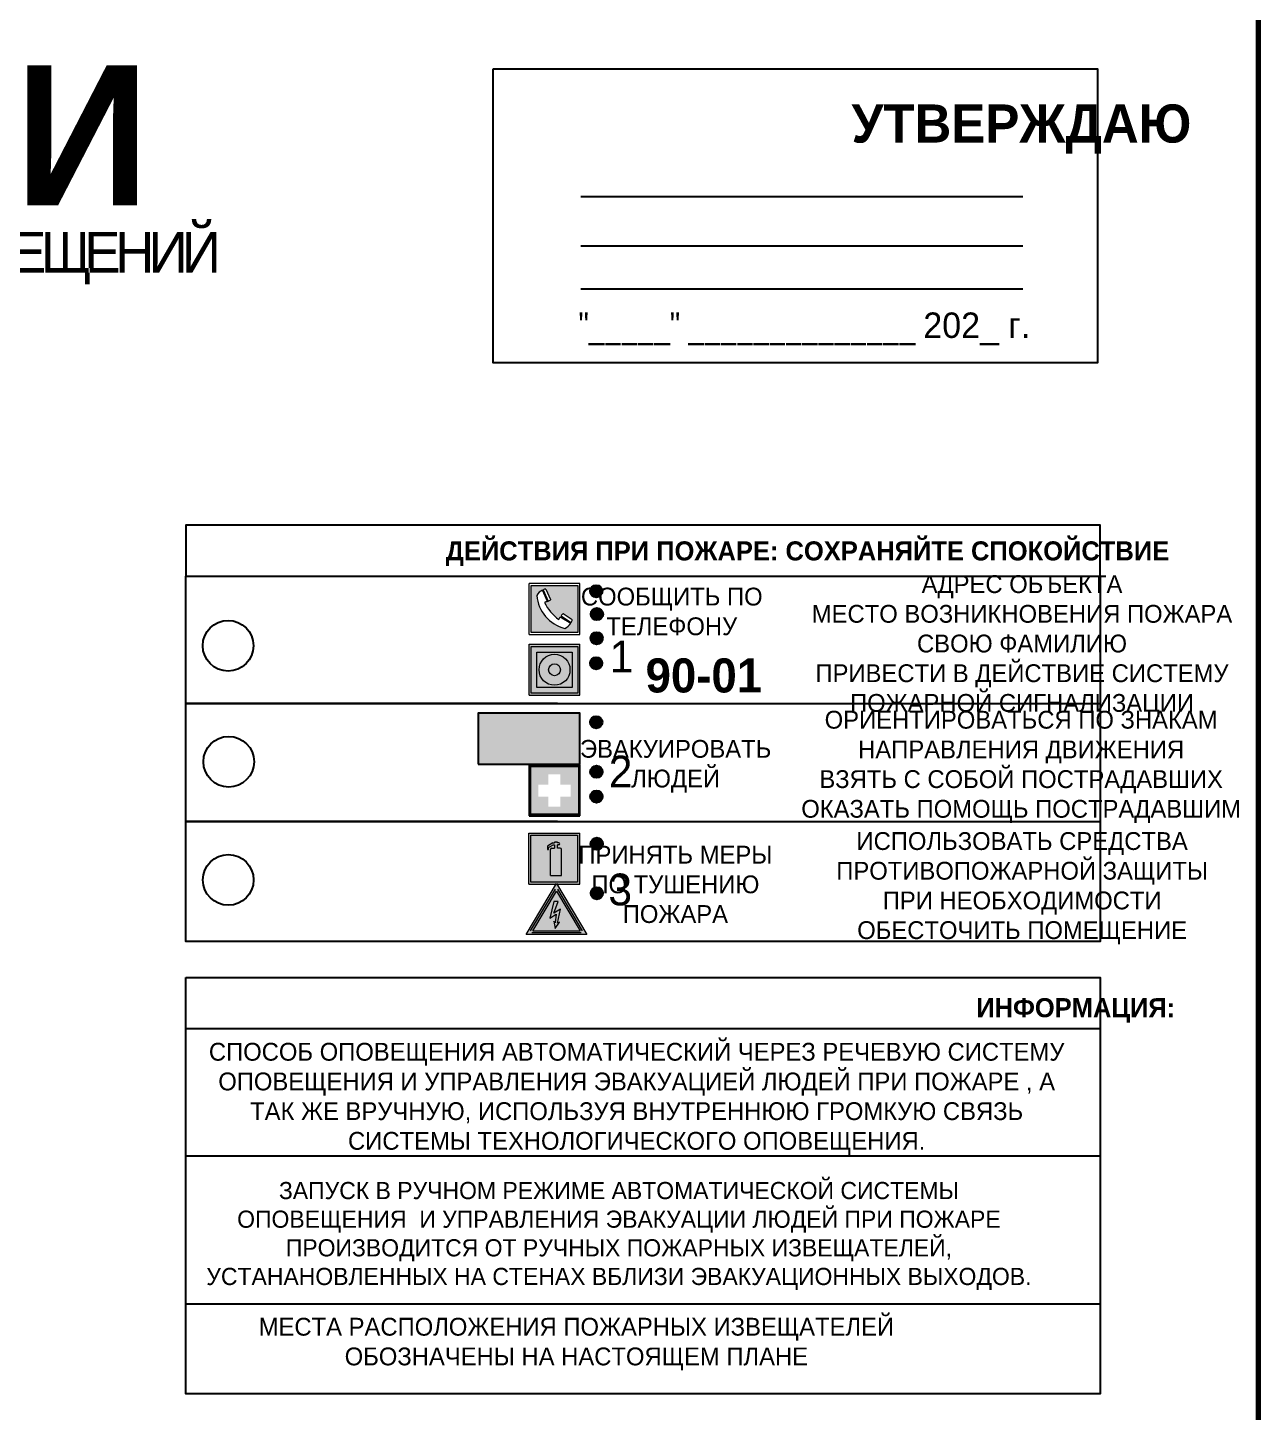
# Model space of a CAD drawing. Header units: millimetres. Extents: x 13114 to 67229, y 22859 to 38520.
# Drawn here: x 30937.9 to 31131.4, y 30276.5 to 30494.2 of the extents above; entities that cross this region are included whole.
import ezdxf

# ---------------------------------------------------------------- set-up
doc = ezdxf.new("R2010")
doc.units = ezdxf.units.MM
doc.styles.add('обычный', font='arial.ttf')

# ---------------------------------------------------------------- blocks, each defined once
blk = doc.blocks.new('A$C3E6D3DDE')
at = {"lineweight": 5}
h = blk.add_hatch(color=40, dxfattribs=at)
h.paths.add_polyline_path([(24.1, 1.45), (16.46, -11.35), (31.74, -11.35)])
h.paths.add_polyline_path([(24.09, -0.46), (30.03, -10.41), (18.14, -10.41)], flags=16)
h.paths.add_polyline_path([(24.54, -3.08), (23.41, -6.02), (25.13, -5.01), (24.33, -8.5), (24.82, -8.27), (23.79, -9.86), (23.4, -8.04), (23.8, -8.43), (24.04, -6.29), (22.39, -7.25), (23.44, -3.08)], flags=0)
h = blk.add_hatch(color=256, dxfattribs=at)
h.paths.add_polyline_path([(24.37, 0.03, 0.567511), (23.82, 0.03), (17.59, -10.4, 0.582454), (17.86, -10.88), (30.32, -10.88, 0.582149), (30.6, -10.4)])
h.paths.add_polyline_path([(24.09, -0.46), (18.14, -10.41), (30.03, -10.41)], flags=16)
h.paths.add_polyline_path([(24.54, -3.08), (23.41, -6.02), (25.13, -5.01), (24.33, -8.5), (24.82, -8.27), (23.79, -9.86), (23.4, -8.04), (23.8, -8.43), (24.04, -6.29), (22.39, -7.25), (23.44, -3.08)], flags=0)
h = blk.add_hatch(color=40, dxfattribs=at)
h.paths.add_polyline_path([(24.09, -0.46), (18.14, -10.41), (30.03, -10.41)])
h.paths.add_polyline_path([(24.82, -8.27), (23.79, -9.86), (23.4, -8.04), (23.8, -8.43), (24.04, -6.29), (22.39, -7.25), (23.44, -3.08), (24.54, -3.08), (23.41, -6.02), (25.13, -5.01), (24.33, -8.5)], flags=16)
at = {"color": 40, "lineweight": 5}
for p, q in [((16.46, -11.35), (24.1, 1.45)), ((24.1, 1.45), (31.74, -11.35))]:
    blk.add_line(p, q, dxfattribs=at)
at = {"lineweight": 5}
for p, q in [((17.59, -10.4), (23.82, 0.03)), ((24.37, 0.03), (30.6, -10.4)), ((18.14, -10.41), (24.09, -0.46)), ((23.44, -3.08), (22.39, -7.25)), ((23.41, -6.02), (24.54, -3.08)), ((24.54, -3.08), (23.44, -3.08)), ((24.09, -0.46), (30.03, -10.41)), ((22.39, -7.25), (24.04, -6.29)), ((25.13, -5.01), (23.41, -6.02)), ((24.04, -6.29), (23.8, -8.43)), ((24.33, -8.5), (25.13, -5.01)), ((18.14, -10.41), (30.03, -10.41)), ((23.8, -8.43), (23.4, -8.04)), ((23.4, -8.04), (23.79, -9.86)), ((23.79, -9.86), (24.82, -8.27)), ((24.82, -8.27), (24.33, -8.5)), ((17.86, -10.88), (30.32, -10.88))]:
    blk.add_line(p, q, dxfattribs=at)
at = {"color": 50, "lineweight": 5}
blk.add_line((31.74, -11.35), (16.46, -11.35), dxfattribs=at)
blk = doc.blocks.new('A$C456E1F9C')
at = {"lineweight": 5}
h = blk.add_hatch(color=242, dxfattribs=at)
h.paths.add_polyline_path([(0.51, -1.47), (0.51, -13.26), (12.29, -13.26), (12.29, -1.47)])
h.paths.add_polyline_path([(5.42, -4.95, -0.254479), (4.78, -5.4), (3.52, -2.53, -0.209735), (4.23, -2.4)], flags=16)
h.paths.add_polyline_path([(8.53, -8.6), (10.87, -10.17), (10.54, -10.76), (8.03, -9.13, -0.192251)], flags=16)
h.paths.add_polyline_path([(4.61, -5.49, 0.005518), (3.87, -5.72, 0.128647), (7.49, -10.01, 0.00809), (7.83, -9.33), (10.47, -10.97, -0.16736), (8.99, -12.25, -0.327862), (1.95, -3.95, -0.166952), (3.36, -2.62)], flags=16)
at = {"color": 242, "lineweight": 5}
for p, q in [((0, -13.77), (0, -0.97)), ((12.8, -0.97), (0, -0.97)), ((4.61, -5.49), (3.36, -2.62)), ((3.52, -2.53), (4.78, -5.4)), ((4.23, -2.4), (5.42, -4.95)), ((12.8, -13.77), (12.8, -0.97)), ((7.83, -9.33), (10.47, -10.97)), ((8.03, -9.13), (10.54, -10.76)), ((10.81, -10.12), (8.53, -8.6)), ((10.54, -10.76), (10.8, -10.3)), ((10.8, -10.3), (10.81, -10.12)), ((0, -13.77), (12.8, -13.77))]:
    blk.add_line(p, q, dxfattribs=at)
blk.add_lwpolyline([(0.51, -1.47), (12.29, -1.47), (12.29, -13.26), (0.51, -13.26)], close=True, dxfattribs=at)
for centre, radius, start, end in [((4.59, -5.34), 2.99, 114.2845, 152.1974), ((4.02, -3.27), 0.891, 76.3284, 123.7092), ((11.12, -3.31), 9.19, 183.9915, 256.6009), ((14.98, -39.1), 35.17, 107.1487, 108.4135), ((13.86, -0.94), 11.08, 205.5536, 234.8762), ((4.68, -4.59), 0.824, 276.9621, 334.0723), ((-13.31, 0.8), 23.44, 332.5487, 334.4027), ((8.94, -9.5), 0.989, 114.4092, 157.9388), ((7.87, -9.46), 3, 291.9291, 329.9329)]:
    blk.add_arc(centre, radius, start, end, dxfattribs=at)
blk = doc.blocks.new('A$C54414219')
at = {"true_color": 0xffffff}
h = blk.add_hatch(color=7, dxfattribs=at)
h.paths.add_polyline_path([(2.39, -9.45), (2.39, -18.3), (11.23, -18.3), (11.23, -9.45)], flags=0)
h.paths.add_polyline_path([(10.71, -13.87, -1), (2.92, -13.87, -1)], flags=0)
h.paths.add_polyline_path([(8.3, -13.87, -1), (5.33, -13.87, -1)], flags=0)
h.paths.add_polyline_path([(0.41, -7.47), (0.41, -20.27), (13.21, -20.27), (13.21, -7.47)])
h.paths.add_polyline_path([(0.92, -19.77), (12.71, -19.77), (12.71, -7.98), (0.92, -7.98)], flags=16)
h.paths.add_polyline_path([(11.23, -9.45), (11.23, -18.3), (2.39, -18.3), (2.39, -9.45)], flags=0)
at = {"lineweight": 5}
h = blk.add_hatch(color=242, dxfattribs=at)
h.paths.add_polyline_path([(12.71, -7.98), (0.92, -7.98), (0.92, -19.77), (12.71, -19.77)])
h.paths.add_polyline_path([(11.23, -18.3), (2.39, -18.3), (2.39, -9.45), (11.23, -9.45)], flags=16)
h.paths.add_polyline_path([(10.71, -13.87, -1), (2.92, -13.87, -1)], flags=0)
h.paths.add_polyline_path([(8.3, -13.87, -1), (5.33, -13.87, -1)], flags=0)
at = {"true_color": 0xffffff}
h = blk.add_hatch(color=7, dxfattribs=at)
h.paths.add_polyline_path([(2.39, -9.45), (2.39, -18.3), (11.23, -18.3), (11.23, -9.45)])
h.paths.add_polyline_path([(10.71, -13.87, -1), (2.92, -13.87, -1)], flags=16)
h.paths.add_polyline_path([(8.3, -13.87, -1), (5.33, -13.87, -1)], flags=0)
at = {"lineweight": 5}
h = blk.add_hatch(color=242, dxfattribs=at)
h.paths.add_polyline_path([(2.92, -13.87, 1), (10.71, -13.87, 1)])
h.paths.add_polyline_path([(8.3, -13.87, -1), (5.33, -13.87, -1)], flags=16)
at = {"color": 242, "lineweight": 5}
for p, q in [((0.41, -20.27), (0.41, -7.47)), ((0.41, -7.47), (13.21, -7.47)), ((0.41, -7.47), (13.21, -7.47)), ((13.21, -20.27), (13.21, -7.47)), ((0.41, -20.27), (13.21, -20.27))]:
    blk.add_line(p, q, dxfattribs=at)
for points in [[(0.92, -7.98), (12.71, -7.98), (12.71, -19.77), (0.92, -19.77)], [(2.39, -9.45), (11.23, -9.45), (11.23, -18.3), (2.39, -18.3)]]:
    blk.add_lwpolyline(points, close=True, dxfattribs=at)
for radius in [3.89, 1.49]:
    blk.add_circle((6.81, -13.87), radius, dxfattribs=at)
blk = doc.blocks.new('A$C32E8229D')
at = {"true_color": 0xffffff}
blk.add_hatch(color=7, dxfattribs=at).paths.add_polyline_path([(0, 0), (0, -8), (16, -8), (16, 0)])
h = blk.add_hatch(color=126)
h.paths.add_polyline_path([(0.2, -0.2), (15.8, -0.2), (15.8, -7.8), (0.2, -7.8)])
h.paths.add_polyline_path([(13.49, -2.05), (12.08, -2.05), (11.37, -2.63, 0.162397), (11.29, -2.84), (11.29, -3.63), (10.35, -3.63), (10.35, -4.05), (11.68, -4.05), (11.68, -3.48), (12.26, -4.28), (11.29, -5.1), (11.29, -6.78), (11.85, -6.78), (11.85, -5.44), (12.8, -4.64), (12.8, -5.94), (14.46, -5.94), (14.46, -5.39), (13.45, -5.39), (13.45, -3.97), (12.46, -2.59), (13.15, -2.59), (13.69, -3.34), (14.18, -3)], flags=16)
h.paths.add_polyline_path([(10.74, -1.82, 1), (11.8, -1.82, 1)], flags=16)
h.paths.add_polyline_path([(9.39, -3.59), (5.99, -3.59), (6.56, -3.03), (5.91, -3.03), (5.1, -3.83), (5.91, -4.64), (6.56, -4.64), (5.99, -4.09), (9.39, -4.09)], flags=16)
h.paths.add_polyline_path([(4.29, -1.08), (1.72, -1.08), (1.72, -6.6), (4.29, -6.6)], flags=16)
at = {"color": 126}
blk.add_lwpolyline([(16, -8), (0, -8), (0, 0), (16, 0)], close=True, dxfattribs=at)
blk = doc.blocks.new('A$C18900ED3')
h = blk.add_hatch(color=126)
h.paths.add_polyline_path([(-0.18, -0.18), (-7.02, -0.18), (-7.02, -7.02), (-0.18, -7.02)])
h.paths.add_polyline_path([(-5.89, -4.46), (-5.89, -2.77), (-4.46, -2.77), (-4.46, -1.31), (-2.77, -1.31), (-2.77, -2.77), (-1.33, -2.77), (-1.33, -4.46), (-2.77, -4.46), (-2.77, -5.89), (-4.46, -5.89), (-4.46, -4.46)], flags=16)
at = {"color": 126}
for p, q in [((-7.2, 0), (-7.2, -7.2)), ((0, 0), (-7.2, 0)), ((0, -7.2), (0, 0)), ((-7.02, -7.02), (-7.02, -0.18)), ((-7.02, -0.18), (-0.18, -0.18)), ((-0.18, -0.18), (-0.18, -7.02)), ((-7.2, -7.2), (0, -7.2)), ((-0.18, -7.02), (-7.02, -7.02))]:
    blk.add_line(p, q, dxfattribs=at)
blk = doc.blocks.new('A$C3AD82952')
at = {"true_color": 0xf5f5ff}
h = blk.add_hatch(color=7, dxfattribs=at)
h.dxf.hatch_style = 1
h.paths.add_polyline_path([(8.21, 8.73, 0.414214), (7.89, 9.05), (7.22, 9.05), (7.22, 9.92), (7.59, 9.92, 1), (7.57, 10.36), (7.22, 10.36), (7.22, 10.6), (6.43, 10.6), (6.43, 10.36), (6.01, 10.36), (4.74, 9.59), (4.74, 8.69), (4.98, 8.73), (4.98, 9.26), (6.12, 9.91), (6.43, 9.91), (6.43, 9.05), (5.76, 9.05, 0.414214), (5.44, 8.73), (5.44, 2.2), (8.21, 2.2)], flags=0)
h.paths.add_polyline_path([(12.8, 12.8), (0, 12.8), (0, 0), (12.8, 0)])
h.paths.add_polyline_path([(0.51, 12.29), (12.29, 12.29), (12.29, 0.51), (0.51, 0.51)], flags=16)
h.paths.add_polyline_path([(4.74, 9.59), (6.01, 10.36), (6.43, 10.36), (6.43, 10.6), (7.22, 10.6), (7.22, 10.36), (7.59, 10.36, -0.94586), (7.59, 9.92), (7.22, 9.92), (7.22, 9.05), (7.89, 9.05, -0.414214), (8.21, 8.73), (8.21, 2.2), (5.44, 2.2), (5.44, 8.73, -0.414214), (5.76, 9.05), (6.43, 9.05), (6.43, 9.91), (6.12, 9.91), (4.98, 9.26), (4.98, 8.73), (4.74, 8.69)], flags=0)
h = blk.add_hatch(color=242)
h.dxf.hatch_style = 1
h.paths.add_polyline_path([(12.29, 12.29), (0.51, 12.29), (0.51, 0.51), (12.29, 0.51)])
h.paths.add_polyline_path([(4.74, 8.69), (4.74, 9.59), (6.01, 10.36), (6.43, 10.36), (6.43, 10.6), (7.22, 10.6), (7.22, 10.36), (7.59, 10.36, -0.94586), (7.59, 9.92), (7.22, 9.92), (7.22, 9.05), (7.89, 9.05, -0.414214), (8.21, 8.73), (8.21, 2.2), (5.44, 2.2), (5.44, 8.73, -0.414214), (5.76, 9.05), (6.43, 9.05), (6.43, 9.91), (6.12, 9.91), (4.98, 9.26), (4.98, 8.73)], flags=16)
h = blk.add_hatch(color=7, dxfattribs=at)
h.dxf.hatch_style = 1
h.paths.add_polyline_path([(8.21, 8.73, 0.414214), (7.89, 9.05), (7.22, 9.05), (7.22, 9.92), (7.59, 9.92, 1), (7.57, 10.36), (7.22, 10.36), (7.22, 10.6), (6.43, 10.6), (6.43, 10.36), (6.01, 10.36), (4.74, 9.59), (4.74, 8.69), (4.98, 8.73), (4.98, 9.26), (6.12, 9.91), (6.43, 9.91), (6.43, 9.05), (5.76, 9.05, 0.414214), (5.44, 8.73), (5.44, 2.2), (8.21, 2.2)])
at = {"color": 242, "lineweight": 5}
for p, q in [((0, 0), (0, 12.8)), ((0, 12.8), (12.8, 12.8)), ((7.22, 10.6), (6.43, 10.6)), ((6.43, 10.6), (6.43, 10.36)), ((7.22, 10.36), (7.22, 10.6)), ((12.8, 0), (12.8, 12.8)), ((6.01, 10.36), (4.74, 9.59)), ((4.74, 9.59), (4.74, 8.69)), ((4.74, 8.69), (4.98, 8.73)), ((4.98, 9.26), (6.12, 9.91)), ((4.98, 8.73), (4.98, 9.26)), ((5.44, 2.2), (5.44, 8.73)), ((5.76, 9.05), (6.43, 9.05)), ((6.01, 10.36), (6.43, 10.36)), ((6.12, 9.91), (6.43, 9.91)), ((6.43, 9.91), (6.43, 9.05)), ((7.59, 10.36), (7.22, 10.36)), ((7.22, 9.05), (7.22, 9.92)), ((7.59, 9.92), (7.22, 9.92)), ((7.89, 9.05), (7.22, 9.05)), ((8.21, 2.2), (8.21, 8.73)), ((0, 0), (12.8, 0)), ((5.44, 2.2), (8.21, 2.2))]:
    blk.add_line(p, q, dxfattribs=at)
blk.add_lwpolyline([(0.51, 12.29), (12.29, 12.29), (12.29, 0.51), (0.51, 0.51)], close=True, dxfattribs=at)
for centre, radius, start, end in [((5.76, 8.73), 0.32, 90, 180), ((7.58, 10.14), 0.223, 273.1875, 86.8125), ((7.89, 8.73), 0.32, 0, 90)]:
    blk.add_arc(centre, radius, start, end, dxfattribs=at)

msp = doc.modelspace()

# ---------------------------------------------------------------- hatches: boundary and pattern name
at = {"lineweight": 0}
h = msp.add_hatch(color=256, dxfattribs=at)
h.dxf.hatch_style = 1
h.paths.add_polyline_path([(31026.35, 30405.57, 1), (31028.28, 30405.57, 1)])
h = msp.add_hatch(color=256, dxfattribs=at)
h.dxf.hatch_style = 1
h.paths.add_polyline_path([(31026.46, 30401.99, 1), (31028.39, 30401.99, 1)])
h = msp.add_hatch(color=256, dxfattribs=at)
h.dxf.hatch_style = 1
h.paths.add_polyline_path([(31026.42, 30398.18, 1), (31028.35, 30398.18, 1)])
h = msp.add_hatch(color=256, dxfattribs=at)
h.dxf.hatch_style = 1
h.paths.add_polyline_path([(31026.33, 30394.25, 1), (31028.27, 30394.25, 1)])
h = msp.add_hatch(color=256, dxfattribs=at)
h.dxf.hatch_style = 1
h.paths.add_polyline_path([(31026.35, 30384.98, 1), (31028.28, 30384.98, 1)])
h = msp.add_hatch(color=256, dxfattribs=at)
h.dxf.hatch_style = 1
h.paths.add_polyline_path([(31026.39, 30377.2, 1), (31028.32, 30377.2, 1)])
h = msp.add_hatch(color=256, dxfattribs=at)
h.dxf.hatch_style = 1
h.paths.add_polyline_path([(31026.38, 30373.3, 1), (31028.31, 30373.3, 1)])
h = msp.add_hatch(color=256, dxfattribs=at)
h.dxf.hatch_style = 1
h.paths.add_polyline_path([(31026.44, 30365.88, 1), (31028.37, 30365.88, 1)])
h = msp.add_hatch(color=256, dxfattribs=at)
h.dxf.hatch_style = 1
h.paths.add_polyline_path([(31026.44, 30358.11, 1), (31028.37, 30358.11, 1)])

# ---------------------------------------------------------------- linework, layer by layer
at = {"color": 1, "lineweight": 100}
msp.add_lwpolyline([(30531.41, 30499.76), (31131.41, 30499.76), (31131.41, 30104.76), (30531.41, 30104.76)], close=True, dxfattribs=at)
for points in [[(31011.13, 30487.69), (31106.14, 30487.69), (31106.14, 30441.48), (31011.13, 30441.48)], [(30962.81, 30407.93), (31106.57, 30407.93), (31106.57, 30415.98), (30962.81, 30415.98)], [(30962.81, 30407.93), (31106.57, 30407.93), (31106.57, 30350.53), (30962.81, 30350.53)]]:
    msp.add_lwpolyline(points, close=True)
for points in [[(31024.88, 30467.64), (31094.41, 30467.64)], [(31024.88, 30459.88), (31094.41, 30459.88)], [(31024.88, 30453.09), (31094.41, 30453.09)], [(31021.22, 30387.93), (30962.81, 30387.93), (31106.57, 30387.93)], [(31021.22, 30369.36), (30962.81, 30369.36), (31106.57, 30369.36)]]:
    msp.add_lwpolyline(points)
at = {"color": 0}
msp.add_lwpolyline([(30962.81, 30344.87), (31106.57, 30344.87), (31106.57, 30279.42), (30962.81, 30279.42)], close=True, dxfattribs=at)
for points in [[(30962.81, 30336.82), (31106.57, 30336.82)], [(30962.81, 30316.82), (31106.57, 30316.82)], [(30962.81, 30293.57), (31106.57, 30293.57)]]:
    msp.add_lwpolyline(points, dxfattribs=at)
for centre, radius in [((31027.32, 30405.57), 0.966), ((31027.42, 30401.99), 0.966), ((30969.43, 30397.01), 3.98), ((31027.38, 30398.18), 0.966), ((31027.3, 30394.25), 0.966), ((31027.31, 30384.98), 0.966), ((30969.53, 30378.78), 3.98), ((31027.35, 30377.2), 0.966), ((31027.34, 30373.3), 0.966), ((31027.4, 30365.88), 0.966), ((30969.46, 30360.2), 3.98), ((31027.41, 30358.11), 0.966)]:
    msp.add_circle(centre, radius)

# ---------------------------------------------------------------- block references
for name, p, xscale, yscale, zscale in [('A$C456E1F9C', (31016.76, 30407.39), 0.625, 0.625, 0.625), ('A$C54414219', (31016.5, 30401.9), 0.625, 0.625, 0.625), ('A$C18900ED3', (31024.76, 30378.26), 1.111111111007631, 1.111111111007631, 1.111111111007631), ('A$C3AD82952', (31016.71, 30359.53), 0.625, 0.625, 0.625), ('A$C3E6D3DDE', (31006, 30358.72), 0.625, 0.625, 0.625)]:
    msp.add_blockref(name, p, dxfattribs=dict(xscale=xscale, yscale=yscale, zscale=zscale))
at = {"xscale": -1}
msp.add_blockref('A$C32E8229D', (31024.76, 30386.41), dxfattribs=at)

# ---------------------------------------------------------------- texts
at = {"lineweight": 0, "style": 'обычный'}
for s, insert, char_height, width, attachment_point in [('{\\fProxima Nova Rg|b1|i0|c204|p2;ПЛАН ЭВАКУАЦИИ}', (30679.91, 30488.22), 22, 493.8901, 1), ('\\pi-18,l18,t18;{\\fProxima Nova Rg|b1|i0|c204|p2;УТВЕРЖДАЮ\\H1.1997x; }', (31094.17, 30478.22), 6, 126.6484, 5), ('{\\fArial Narrow|b0|i0|c204|p34;"_____" ______________ \\fProxima Nova Rg|b0|i0|c204|p2;202_ г. }', (31060.04, 30446.81), 4, 78.6503, 5), ('{\\fProxima Nova Rg|b1|i0|c204|p2;ДЕЙСТВИЯ ПРИ ПОЖАРЕ: СОХРАНЯЙТЕ СПОКОЙСТВИЕ\\H1.6644x; }', (31060.52, 30411.48), 3, 175.1736, 5), ('\\pi-8.4,l8.4,t8.4;{\\fProxima Nova Rg|b0|i0|c204|p2;АДРЕС ОБЪЕКТА\\PМЕСТО ВОЗНИКНОВЕНИЯ ПОЖАРА \\PСВОЮ ФАМИЛИЮ\\PПРИВЕСТИ В ДЕЙСТВИЕ СИСТЕМУ \\PПОЖАРНОЙ СИГНАЛИЗАЦИИ}', (31094.26, 30396.95), 2.8, 126.6484, 5), ('{\\fProxima Nova Rg|b0|i0|c204|p2;СООБЩИТЬ ПО \\PТЕЛЕФОНУ}', (31039.19, 30402.38), 2.8, 126.6484, 5), ('{\\fProxima Nova Rg|b0|i0|c204|p2;1\\H1.1667x; }', (31031.29, 30395.32), 5, 126.6484, 5), ('{\\fProxima Nova Rg|b1|i0|c204|p2;\\H1.0714x;90-01\\fProxima Nova Rg|b0|i0|c204|p2;\\H0.93331x; \\H1.3449x; }', (31044.23, 30392.3), 5, 126.6484, 5), ('\\pi-8.4,l8.4,t8.4;{\\fProxima Nova Rg|b0|i0|c204|p2;ОРИЕНТИРОВАТЬСЯ ПО ЗНАКАМ \\PНАПРАВЛЕНИЯ ДВИЖЕНИЯ\\PВЗЯТЬ С СОБОЙ ПОСТРАДАВШИХ\\PОКАЗАТЬ ПОМОЩЬ ПОСТРАДАВШИМ}', (31094.12, 30377.97), 2.8, 126.6484, 5), ('{\\fProxima Nova Rg|b0|i0|c204|p2;ЭВАКУИРОВАТЬ \\PЛЮДЕЙ}', (31039.8, 30378.06), 2.8, 126.6484, 5), ('{\\fProxima Nova Rg|b0|i0|c204|p2;2\\H1.1967x; }', (31031.14, 30377.23), 5, 126.6484, 5), ('\\pi-8.4,l8.4,t8.4;{\\fProxima Nova Rg|b0|i0|c204|p2;ИСПОЛЬЗОВАТЬ СРЕДСТВА \\PПРОТИВОПОЖАРНОЙ ЗАЩИТЫ \\PПРИ НЕОБХОДИМОСТИ \\PОБЕСТОЧИТЬ ПОМЕЩЕНИЕ}', (31094.28, 30358.9), 2.8, 126.6484, 5), ('{\\fProxima Nova Rg|b0|i0|c204|p2;ПРИНЯТЬ МЕРЫ \\PПО ТУШЕНИЮ \\PПОЖАРА}', (31039.76, 30359.48), 2.8, 126.6484, 5), ('{\\fProxima Nova Rg|b0|i0|c204|p2;3\\H1.1967x; }', (31031.08, 30358.66), 5, 126.6484, 5), ('{\\fProxima Nova Rg|b1|i0|c204|p2;ИНФОРМАЦИЯ:\\H1.1997x; }', (31102.71, 30339.68), 3, 175.1736, 5), ('{\\fProxima Nova Rg|b0|i0|c204|p2;СПОСОБ ОПОВЕЩЕНИЯ АВТОМАТИЧЕСКИЙ ЧЕРЕЗ РЕЧЕВУЮ СИСТЕМУ ОПОВЕЩЕНИЯ И УПРАВЛЕНИЯ ЭВАКУАЦИЕЙ ЛЮДЕЙ ПРИ ПОЖАРЕ , А ТАК ЖЕ ВРУЧНУЮ, ИСПОЛЬЗУЯ ВНУТРЕННЮЮ ГРОМКУЮ СВЯЗЬ СИСТЕМЫ ТЕХНОЛОГИЧЕСКОГО ОПОВЕЩЕНИЯ.}', (31033.67, 30325.78), 2.8, 137.0334, 5), ('{\\fProxima Nova Rg|b0|i0|c204|p2;\\P\\pt8.1;ЗАПУСК В РУЧНОМ РЕЖИМЕ АВТОМАТИЧЕСКОЙ СИСТЕМЫ ОПОВЕЩЕНИЯ  И УПРАВЛЕНИЯ ЭВАКУАЦИИ ЛЮДЕЙ ПРИ ПОЖАРЕ ПРОИЗВОДИТСЯ ОТ РУЧНЫХ ПОЖАРНЫХ ИЗВЕЩАТЕЛЕЙ, УСТАНАНОВЛЕННЫХ НА СТЕНАХ ВБЛИЗИ ЭВАКУАЦИОННЫХ ВЫХОДОВ. }', (31030.88, 30306.48), 2.7, 131.4512, 5), ('\\pt8.4;{\\fProxima Nova Rg|b0|i0|c204|p2;\\PМЕСТА РАСПОЛОЖЕНИЯ ПОЖАРНЫХ ИЗВЕЩАТЕЛЕЙ ОБОЗНАЧЕНЫ НА НАСТОЯЩЕМ ПЛАНЕ}', (31024.19, 30289.56), 2.8, 118.5618, 5)]:
    msp.add_mtext(s, dxfattribs=dict(at, insert=insert, char_height=char_height, width=width, attachment_point=attachment_point))
at = {"color": 0, "lineweight": 0, "insert": (30829.91, 30462.23), "char_height": 8, "width": 449.2158, "attachment_point": 5, "style": 'обычный'}
msp.add_mtext('{\\fArial Black|b1|i0|c204|p34;\\H2x;\\T0.85;  \\fArial Narrow|b0|i0|c204|p34;\\H0.8x;\\W0.9;\\P\\fProxima Nova Rg|b0|i0|c204|p2;\\H0.5x;\\W1;\\C256;ПРИ ПОЖАРЕ  ИЛИ ДРУГИХ ЧРЕЗВЫЧАЙНЫХ СИТУАЦИЯХ  ИЗ ПОМЕЩЕНИЙ \\fProxima Nova Rg|b1|i0|c204|p2;\\H1.25x;\\PХМЦ  АБК 1 ЭТАЖ }', dxfattribs=at)

doc.saveas('drawing.dxf')
